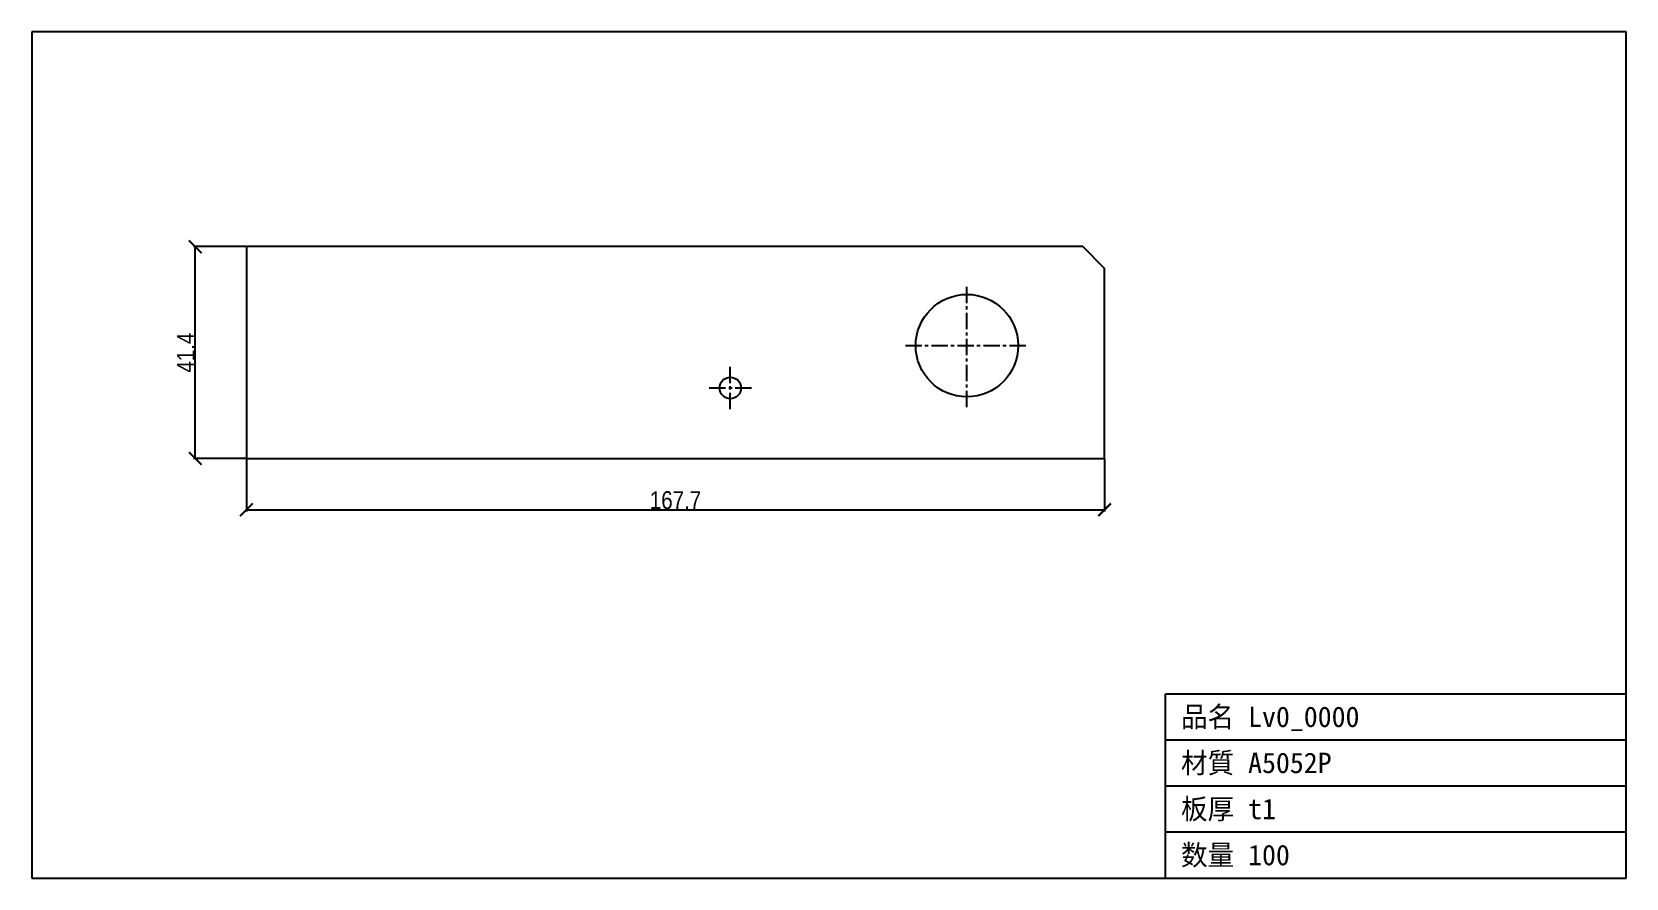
# Model space of a CAD drawing. Header units: millimetres. Extents: x -42 to 270, y -82 to 83.
import ezdxf

# ---------------------------------------------------------------- set-up
doc = ezdxf.new("R2010")
doc.units = ezdxf.units.MM
doc.linetypes.add('CENTER', pattern=[5.08, 3.175, -0.635, 0.635, -0.635])
for name, color, linetype in [('1', 7, 'Continuous'), ('14', 7, 'Continuous'), ('16', 7, 'Continuous'), ('3', 7, 'Continuous'), ('5', 7, 'Continuous')]:
    doc.layers.add(name, color=color, linetype=linetype)
doc.styles.add('OpenSansCondensed-Light', font='OpenSansCondensed-Light.ttf')
doc.dimstyles.new('EZDXF', dxfattribs={"dimtxt": 0.25, "dimasz": 0.175, "dimexe": 0.375, "dimexo": 0.125, "dimgap": 0.1, "dimtad": 1, "dimlfac": 100, "dimzin": 12, "dimdsep": 46, "dimtxsty": 'OpenSansCondensed-Light', "dimblk": 'ARCHTICK', "dimcen": 2.5, "dimazin": 3, "dimtfac": 0.5, "dimtmove": 2, "dimatfit": 3})

# ---------------------------------------------------------------- blocks, each defined once
blk = doc.blocks.new('HOLE_D4_22')
blk.add_circle((0, 0), 2.11)
blk = doc.blocks.new('_ARCHTICK')
at = {"color": 0, "linetype": 'BYBLOCK', "const_width": 0.15}
blk.add_lwpolyline([(-0.5, -0.5), (0.5, 0.5)], dxfattribs=at)

msp = doc.modelspace()

# ---------------------------------------------------------------- linework, layer by layer
at = {"layer": '14', "color": 7, "linetype": 'CONTINUOUS'}
msp.add_lwpolyline([(0, 41.38), (0, 0), (167.73, 0), (167.73, 37.1), (163.45, 41.38)], close=True, dxfattribs=at)
msp.add_circle((140.82, 22.05), 10.01, dxfattribs=at)
at = {"layer": '3', "color": 1, "linetype": 'CENTER'}
for p, q in [((140.82, 10.04), (140.82, 34.06)), ((128.81, 22.05), (152.83, 22.05)), ((94.58, 9.67), (94.58, 17.89)), ((90.47, 13.78), (98.69, 13.78))]:
    msp.add_line(p, q, dxfattribs=at)
at = {"layer": '5', "color": 7, "linetype": 'CONTINUOUS'}
for p, q in [((269.66, 83.31), (-41.93, 83.31)), ((-41.93, 83.31), (-41.93, -81.93)), ((269.66, -81.93), (269.66, 83.31)), ((179.66, -81.93), (179.66, -45.93)), ((179.66, -45.93), (269.66, -45.93)), ((179.66, -54.93), (269.66, -54.93)), ((179.66, -63.93), (269.66, -63.93)), ((179.66, -72.93), (269.66, -72.93)), ((-41.93, -81.93), (269.66, -81.93))]:
    msp.add_line(p, q, dxfattribs=at)

# ---------------------------------------------------------------- block references
at = {"layer": '14', "color": 7, "linetype": 'CONTINUOUS'}
msp.add_blockref('HOLE_D4_22', (94.58, 13.78), dxfattribs=at)

# ---------------------------------------------------------------- texts
at = {"layer": '16', "color": 2}
for s, p in [('品名 Lv0_0000', (182.66, -52.43)), ('材質 A5052P', (182.66, -61.43)), ('板厚 t1', (182.66, -70.43)), ('数量 100', (182.66, -79.43))]:
    msp.add_text(s, height=4, dxfattribs=at).set_placement(p)

# ---------------------------------------------------------------- dimensions: what is measured, and where the dimension line sits
at = {"layer": '1', "color": 2}
msp.add_linear_dim(base=(-10, 0), p1=(0, 0), p2=(0, 41.38), angle=90, dimstyle='EZDXF', override={"dimtxt": 3.5, "dimasz": 2.5, "dimdec": 1, "dimlfac": 1}, dxfattribs=at).render()
msp.add_linear_dim(base=(0, -10), p1=(0, 0), p2=(167.73, 0), dimstyle='EZDXF', override={"dimtxt": 3.5, "dimasz": 2.5, "dimdec": 1, "dimlfac": 1}, dxfattribs=at).render()

doc.saveas('drawing.dxf')
